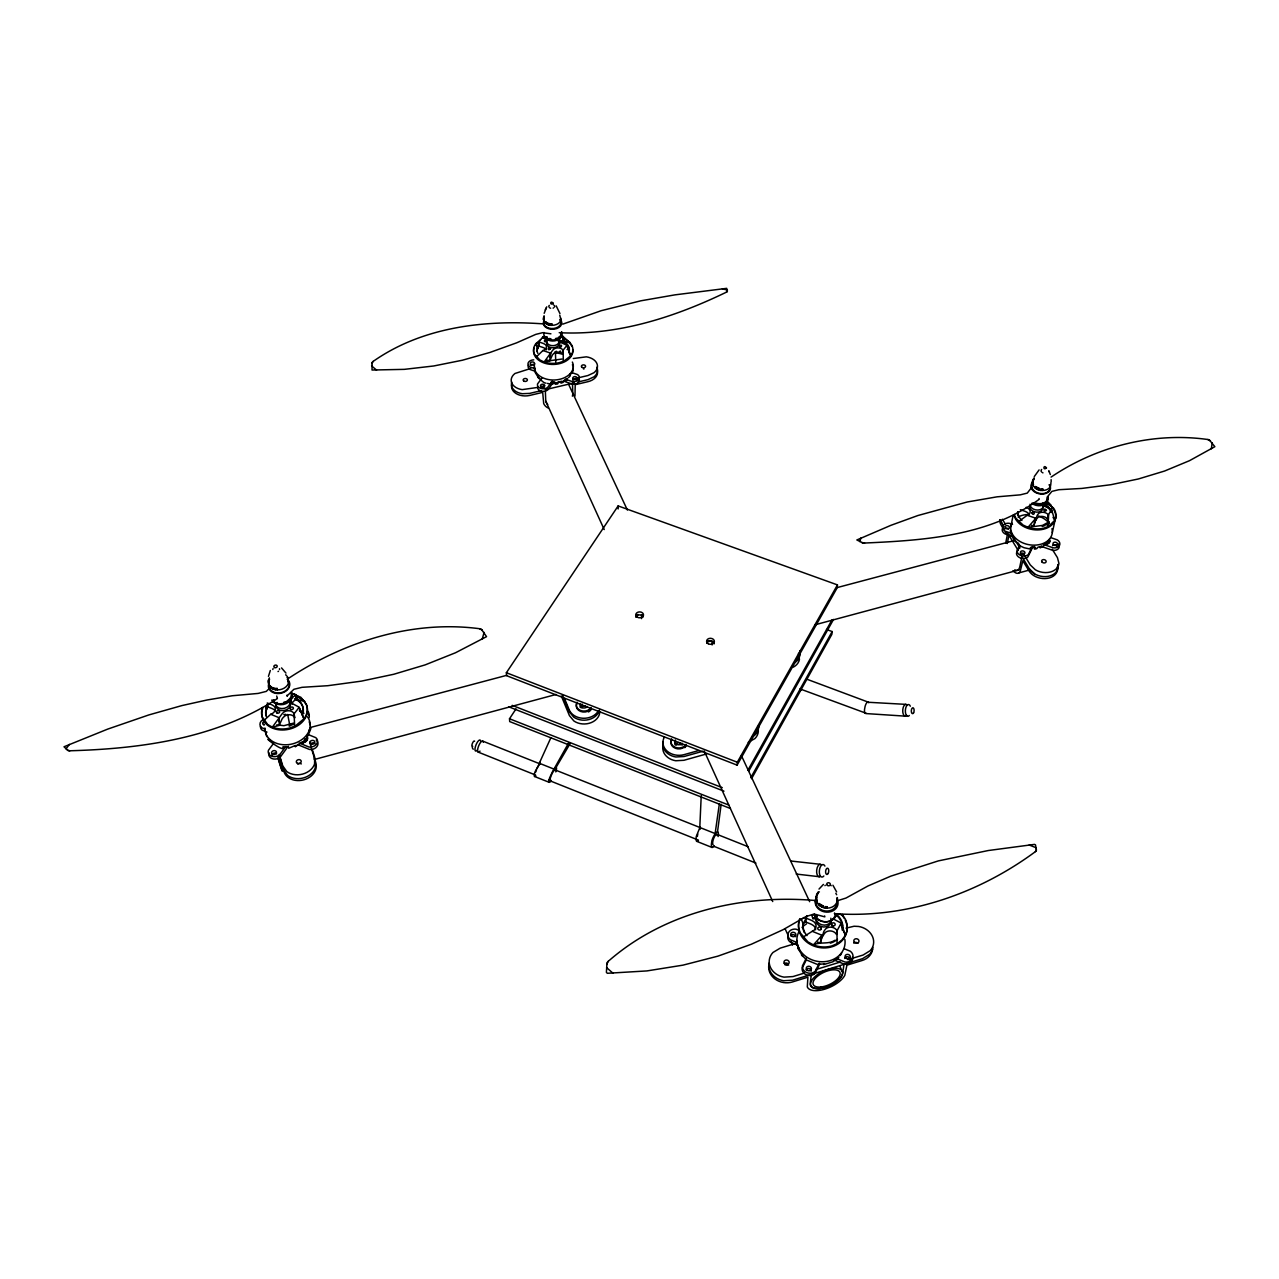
<?xml version="1.0" encoding="UTF-8"?>
<svg xmlns="http://www.w3.org/2000/svg" width="1279" height="1279" viewBox="0 0 1279 1279"><rect width="100%" height="100%" fill="white"/><g stroke="black" fill="none" stroke-linecap="round" stroke-linejoin="round"><path stroke-width="1.5" d="M837.01 943.662L837.074 930.712L841.134 923.214A29.385 25.02 9.7 0 0 839.312 922.111L833.269 918.93M263.97 720.461L270.716 714.29L279.206 717.743L279.158 725.449L282.211 718.702A27.483 21.088 -11.6 0 0 283.059 717.647L284.721 716.08A6.587 5.1 -11.1 0 1 289.39 714.753L290.605 714.865A6.587 5.1 -11.1 0 1 294.841 717.823L294.058 713.826A6.603 5.1 -11 0 0 289.821 710.852L288.606 710.74A6.603 5.1 -11 0 0 283.922 712.067L282.259 713.634A27.546 21.103 -11.6 0 1 281.412 714.705L272.363 727.159L267.711 724.538L262.131 716.768A23.054 17.762 -11 0 1 262.531 707.479M287.567 676.879L288.303 683.53A10.152 7.754 -10.7 0 1 277.447 689.893C271.196 690.532 265.888 683.402 269.405 677.854M641.594 618.62L641.626 614.671A4.604 3.533 0.4 0 1 642.634 615.183M803.148 922.83L803.1 927.275A20.032 16.963 9.3 0 0 806.953 935.636M805.722 921.328L803.148 923.886L801.182 918.722M815.586 929.737A6.971 5.915 8.7 0 0 813.54 925.612L811.366 924.285A28.873 24.269 8.9 0 1 809.895 923.646L805.722 921.999L806.793 915.684M1039.044 498.49L1039.219 499.274C989.179 536.045 924.477 540.362 864.588 543.031A3.757 1.887 -3.5 0 1 862.813 542.904L856.85 539.962L890.967 525.301L917.874 515.533L967.308 501.976L997.076 496.828L1020.29 494.845L1027.277 493.102L1031.705 487.347M799.855 652.546L799.807 655.647A15.3 11.831 5 0 1 793.811 663.241M796.849 940.481L796.785 944.733L798.975 947.931M1051.146 481.448L1051.13 479.625M1018.644 521.576L1027.197 515.277L1035.83 518.235L1033.784 525.861L1037.093 515.645A25.18 18.05 9.8 0 0 1037.589 514.718L1038.724 513.407A6.059 4.349 10.6 0 1 1042.673 512.271L1043.808 512.367A6.059 4.349 10.6 0 1 1048.428 514.909L1048.156 526.484L1048.428 514.909L1051.45 509.394A25.388 18.258 10.5 0 0 1049.835 508.578L1044.447 506.196A6.027 4.301 10.5 0 1 1043.056 504.789M560.746 318.119L560.65 320.581A8.665 5.883 -1.2 0 1 551.841 325.33C546.82 325.825 541.337 320.917 544.167 315.849L543.543 319.286L544.183 317.288M824.635 915.956L824.843 916.867L814.036 914.005L805.818 916.659L783.18 929.657L751.221 944.302L717.855 956.164L683.034 965.133L646.934 970.921L607.317 973.287L606.39 972.344L607.013 962.959A4.365 4.285 30.7 0 1 608.26 961.312C664.952 911.575 743.403 893.877 817.233 900.688M268.59 683.194L268.398 680.508L269.629 679.229M699.789 827.449L701.228 795.602M712.099 644.968L712.291 641.051A4.652 3.597 2.7 0 0 706.775 641.914M837.106 897.554L837.265 900.72A10.776 9.049 9 0 1 827.033 908.122C820.782 908.362 813.94 902.255 816.402 895.764M737.104 765.13L737.296 762.236L837.457 584.903L618.141 505.924L506.372 672.722L506.564 675.68L737.104 765.13L837.121 587.892L837.457 584.903M837.457 897.842L837.265 900.72L837.377 899.409M550.929 333.819L542.616 332.684L535.789 334.379L516.636 342.836L489.953 352.444L462.374 360.23L433.789 365.97L404.292 369.359L372.029 370.031L372.109 362.565A3.533 3.118 4.5 0 1 373.164 361.397C422.55 326.689 485.46 319.558 544.246 323.955M599.739 711.556L599.531 713.938A15.604 12.358 -1.6 0 1 589.155 723.306A15.604 12.358 -1.6 0 1 573.839 720.94L569.427 715.616L561.305 695.952M1050.954 482.455L1050.73 485.029A9.305 6.587 10.1 0 1 1042.449 490.449C1035.926 491.2 1028.924 483.542 1034.231 477.946L1032.585 481.32M837.857 900.608L845.995 898.05L868.009 885.963L890.808 876.147L938.29 860.911L988.251 850.535L1034.471 844.396L1035.51 844.859L1036.374 850.519A4.237 2.606 0.8 0 1 1035.43 851.622C978.083 894.037 906.044 918.722 834.452 913.67M561.977 359.047L549.778 360.71L550.594 353.132L552.24 350.846A23.502 16.099 -1.7 0 0 552.88 350.046L554.191 348.879A5.644 3.885 -1.2 0 1 558.124 347.888L559.179 347.984A5.644 3.885 -1.2 0 1 563.096 350.222L563.224 354.427A5.628 3.885 -1.2 0 0 559.307 352.189L558.252 352.093A5.628 3.885 -1.2 0 0 554.335 353.084L553.024 354.251A23.454 16.099 -1.7 0 1 552.384 355.05L549.874 360.71L544.151 361.989L539.914 360.007L534.414 354.123A19.697 13.541 -1.3 0 1 535.741 343.779L540.649 339.702M826.538 629.492L832.165 631.554L831.846 634.4L751.556 778.703M827.033 908.122L827.209 906.763L825.339 906.603L825.163 907.962L827.209 906.763M287.183 679.261C343.22 641.802 411.934 619.787 479.625 628.724A3.901 3.613 6.9 0 1 481.4 629.332L486.548 636.654L455.516 652.754L425.188 664.872L393.74 674.273L361.317 681.147L327.792 685.704L302.02 687.319L293.866 689.301L287.104 695.92M536.317 356.921L542.951 350.51A5.628 3.869 -1.5 0 0 546.309 347.776L546.453 347.057A5.628 3.869 -1.5 0 0 545.078 344.371L543.415 343.491A23.342 15.924 -1.2 0 1 542.264 343.076L539.003 341.989L535.741 343.779L537.356 348.288L539.067 341.541L542.951 336.729A5.356 3.661 -1.3 0 0 547.86 339.335M539.242 345.762L537.356 348.288M811.35 974.406L810.231 983.359A17.522 8.01 -24.7 0 0 825.227 987.34A17.522 8.01 -24.7 0 0 842.669 973.335L843.996 964.366M534.734 367.089L534.494 370.302M803.036 937.155L812.229 931.304L822.029 935.285L820.303 942.895L823.74 931.751A29.129 24.685 8 0 0 824.427 930.504L825.882 928.714A7.003 5.947 9.8 0 1 830.599 927.147L831.91 927.275A7.003 5.947 9.8 0 1 837.074 930.712L836.546 934.469A6.987 5.931 9.9 0 0 831.398 931.048L830.087 930.92A6.987 5.931 9.9 0 0 825.387 932.471L823.932 934.278A29.065 24.653 8.1 0 1 823.26 935.509L820.75 938.994M721.18 804.219L717.551 831.574A8.298 2.334 -71.3 0 1 718.127 836.546M823.34 907.53L823.516 906.171L818.864 903.422L818.656 904.749L820.223 904.557L820.031 905.9L821.789 905.484L821.598 906.827L823.516 906.171M574.974 396.09L575.214 384.691L588.004 381.67A13.957 9.704 -0.7 0 0 596.861 369.343M719.31 804.171L715.121 833.556L555.102 769.91M1211.341 448.801L1212.204 442.838M268.206 706.424L266.304 708.998L267.039 704.313M816.657 901.983L816.61 894.469L818.352 891.783L819.407 891.959M817.121 894.341L818.144 893.062L815.97 897.282M816.098 897.554L816.881 900.672M268.446 676.383L270.317 670.5M1005.662 543.271L1007.276 535.198L1005.262 531.888M1007.276 543.559L1008.939 535.293M1010.826 526.756L1013.112 515.309M1042.449 490.449L1042.753 488.994L1041.154 488.866L1040.834 490.321L1042.753 488.994M544.167 313.307L546.772 306.816M1039.251 490.001L1039.555 488.546L1035.414 486.5L1035.079 487.938L1036.645 487.347L1036.326 488.786L1038.052 488.018L1037.733 489.473L1039.555 488.546M1048.524 522.264L1047.533 519.034L1048.428 514.909M1050.858 512.144L1051.45 509.394L1054.823 520.217L1048.732 526.261L1044.128 528.067A21.135 15.156 10.3 0 1 1028.012 527.316L1023.104 525.061L1016.038 518.411A21.135 15.156 10.3 0 1 1014.359 514.462M1052.297 532.688L1055.703 517.419M1033.192 485.908L1032.665 481.032M1033.896 479.337L1032.313 482.439L1032.633 484.773L1033.544 484.469M268.974 680.54L268.814 684.585M292.028 704.121L292.283 703.162A6.539 5.036 -10.5 0 1 296.456 699.565L304.77 701.404L291.916 693.234M859.888 541.641L860.895 538.011M482.231 639.1L484.101 632.386M277.159 697.742L277.383 698.59C216.151 738.415 141.441 748.791 69.849 750.773A4.221 2.158 -15.9 0 1 68.139 750.597L63.998 746.776L107.74 729.094L148.844 714.929L181.938 705.576L207.054 699.997L232.346 695.744L258.15 693.426L266.336 691.379L269.741 687.958M842.349 930.313L841.134 923.214L845.419 935.141L842.237 939.713L837.713 943.358L832.165 945.82A24.445 20.704 9.3 0 1 813.412 944.893L807.896 941.872L800.302 932.887A24.445 20.704 9.3 0 1 799.775 918.642M821.15 929.193A1.775 1.503 9.2 0 0 819.311 927.019A1.775 1.503 9.2 0 0 818.112 929.385A1.775 1.503 9.2 0 0 821.15 929.193L821.278 928.81M1051.066 477.099C1096.535 446.355 1153.29 431.854 1207.84 439.512A3.629 3.054 32.6 0 1 1209.47 440.088L1214.858 446.675L1189.534 460.664L1164.561 471.04L1138.326 478.986L1110.827 484.709L1081.762 488.434L1058.836 489.713L1051.898 491.376L1047.165 497.083M562.856 324.115L601.258 310.685L640.843 300.805L674.992 294.857L726.696 288.351L727.255 291.564A3.389 1.359 -5.5 0 1 726.36 292.188C674.449 317.272 617.469 335.658 559.195 332.7M550.785 737.935L539.306 763.243L553.983 769.095L556.077 767.384L570.13 743.531M546.133 307.967L545.206 309.95M819.247 963.231L815.283 971.177A7.306 6.283 9.4 0 1 806.793 972.632A7.306 6.283 9.4 0 1 802.413 965.901L806.394 957.971M819.743 963.918L814.995 973.447A7.29 6.283 9.4 0 1 806.505 974.902A7.29 6.283 9.4 0 1 802.141 968.171L806.122 960.257M606.694 964.414L608.26 961.312M1019.651 545.302L1016.997 550.578A6.331 4.604 10.5 0 0 1021.17 555.582A6.331 4.604 10.5 0 0 1028.364 554.526L1031.865 547.476A8.058 5.851 10.9 0 1 1032.201 546.629M1020.018 546.053L1016.485 553.072A6.315 4.604 10.5 0 0 1020.642 558.076A6.315 4.604 10.5 0 0 1027.836 557.02L1031.338 549.986A8.042 5.851 10.9 0 1 1034.631 546.565M1035.43 851.622L1036.454 849.624M568.643 352.636L568.995 351.949A16.147 11.095 -1.3 0 0 566.757 343.619L562.68 340.342M1034.279 476.555L1039.092 469.921M546.788 341.061C543.351 344.051 543.927 337.544 546.82 340.806M538.171 346.225L537.084 350.494A16.147 11.095 -1.3 0 0 537.819 353.34M308.942 730.485C315.114 719.837 304.802 745.161 301.812 743.371L302.675 741.66L295.321 746.776L295.465 745.433L288.734 748.247L288.159 747.08L282.803 746.968L283.906 748.151C281.62 751.732 260.548 733.938 270.413 740.733M803.148 923.886L806.154 918.21L810.342 919.873A28.937 24.301 8.9 0 0 811.829 920.512L814.004 921.839A6.987 5.915 8.7 0 1 816.066 925.964L815.986 927.083A6.987 5.915 8.7 0 1 812.229 931.304M301.924 714.625L302.42 713.714A18.897 14.565 -11 0 0 300.885 702.683L296.12 698.766M267.503 706.264L265.68 711.923A18.897 14.565 -11 0 0 266.16 715.712M748.743 771.125L833.54 619.404M750.789 777.68L832.165 631.554M553.983 769.095L568.5 743.195M747.847 770.294L831.942 619.963M571.281 373.788L573.072 370.878L573.264 367.665M371.805 363.604L373.164 361.397M700.093 826.985L696.304 836.386A8.282 2.398 -71.2 0 0 696.767 841.358L712.051 847.465L713.49 846.954A8.553 2.414 -71.3 0 0 714.369 845.931M819.008 889.065L823.42 884.413M730.437 808.52L509.697 721.58L509.506 718.766L516.045 708.838M543.927 319.862L543.591 318.871L543.927 321.317M1045.854 544.39L1048.061 541.369M542.951 350.51L550.594 353.132L544.151 361.989A19.697 13.541 -1.3 0 0 559.259 362.676L563.927 361.094L570.77 355.786A19.697 13.541 -1.3 0 0 571.937 345.426L569.731 342.276L564.295 338.663M552.144 381.254L547.604 387.441A5.899 4.109 -1.6 0 1 540.617 388.352A5.899 4.109 -1.6 0 1 537.548 383.956L542.12 377.769M285.665 746.632L279.621 754.866A6.907 5.388 -12 0 1 271.436 756.113A6.907 5.388 -12 0 1 268.446 750.277L273.498 743.435M65.996 748.934L69.386 744.394M1035.83 518.235L1028.012 527.316L1042.465 525.413L1049.228 521.752M540.314 762.076L534.958 771.956A8.106 1.807 -65.4 0 0 534.59 776.497L549.235 782.348L550.466 781.789A8.377 1.807 -65.4 0 0 551.345 780.782M822.029 935.285L813.412 944.893C820.319 941.456 828.424 944.717 835.027 940.225M1034.279 522.328L1036.214 519.754A25.132 18.05 9.8 0 0 1036.709 518.842L1037.845 517.515A6.043 4.333 10.6 0 1 1041.777 516.38L1042.913 516.492A6.043 4.333 10.6 0 1 1047.533 519.034L1048.428 518.091M726.36 292.188L727.463 291.084M551.793 323.843L550.338 325.202L550.306 323.731L551.793 323.843L551.841 325.33M277.175 688.47L275.72 689.749L275.465 688.326L277.175 688.47L277.447 689.893M1045.167 544.902L1047.453 542.936L1042.081 546.996L1040.067 547.796L1041.777 546.149L1038.052 547.14L1036.709 548.691L1034.407 549.059L1035.494 547.54L1030.554 547.444L1029.963 548.963L1024.127 547.748L1019.747 545.733L1018.372 543.207L1014.471 540.985L1010.57 533.279L1010.362 530.114M716.848 832.149C716.352 830.886 711.412 839.376 711.636 842.509A8.298 2.334 -71.3 0 0 712.051 847.465M548.867 323.443L547.556 324.466L547.524 322.979L545.318 321.637L545.334 323.107L546.341 322.388L546.357 323.859L548.867 323.443L548.899 324.914M752.164 737.008L755.138 734.833A15.716 12.502 4 0 0 758.527 725.721M535.853 775.953L534.59 776.497M273.834 687.942L272.587 688.773L269.949 685.56L270.189 686.983L273.834 687.942L274.09 689.381M698.222 840.863L696.767 841.358M836.674 958.914L838.832 957.587L832.869 961.776L823.724 964.574L824.459 963.87L817.345 964.414L806.953 960.161M567.061 380.151L566.325 380.598L567.572 378.44L563.927 380.487L563.032 382.437L560.985 383.14L561.641 381.27L557.948 382.133L557.66 383.924L555.406 384.244L555.454 382.485L550.801 382.389L551.217 384.148L547.364 383.412M800.03 690.58L800.702 690.212A8.058 2.158 -72.6 0 0 801.469 689.365M748.279 742.268L754.85 738.622A15.668 12.486 4.1 0 0 758.239 729.526M799.983 688.901L866.315 713.33M905.82 704.361L867.29 702.219A5.724 1.918 -77.4 0 0 865.1 706.376L864.54 709.365A6.091 2.046 -77.4 0 0 865.259 713.378M293.387 723.179L283.906 725.689L276.792 724.825M547.236 337.001L543.191 338.359L542.951 336.729M804.379 973.079L793.012 976.564L784.027 977.14A17.442 14.996 8.1 0 1 770.39 967.26A17.442 14.996 8.1 0 1 772.98 952.471L780.206 948.139L797.121 942.991M815.746 969.578L840.367 962.016M847.945 959.682L863.117 955.029L870.184 950.681A17.362 14.724 11.1 0 0 858.577 926.46L854.084 926.236L845.995 928.154M809.479 974.982L792.596 980.178L783.627 980.737A17.394 14.98 8.2 0 1 769.031 963.087M811.494 974.358L862.526 958.658L869.592 954.31A17.314 14.708 11.2 0 0 872.949 947.387M706.647 753.923L683.945 760.286L675.76 760.749A15.78 12.678 1.8 0 1 663.05 745.833M698.462 750.613L684.137 754.626A15.828 12.694 1.8 0 1 667.03 751.029A15.828 12.694 1.8 0 1 664.441 737.024M703.034 751.205L684.073 756.513L675.872 756.976A15.812 12.678 1.8 0 1 663.13 742.06M314.25 759.518L556.109 694.449M814.787 624.855L1019.171 569.874M1018.851 572.896L1030.346 569.794M309.95 727.591L506.852 675.296M837.425 587.509L1012.936 540.905M279.046 725.449L272.363 727.159A23.054 17.762 -11 0 0 289.757 728.007L295.369 725.88L303.97 718.798A23.054 17.762 -11 0 0 306.656 705.049L300.997 697.391L292.188 693.506M537.02 387.521L522.168 389.631A14.101 9.816 -2 0 1 511.808 383.14A14.101 9.816 -2 0 1 514.941 373.5L530.769 368.448M540.793 386.642L544.566 385.746M550.21 384.419L565.286 380.87M572.816 379.096L587.892 375.546L593.968 372.733A14.005 9.704 -0.6 0 0 586.326 356.841L573.312 358.52M541.337 390.639L529.682 393.388L522.376 393.724A14.085 9.816 -2 0 1 511.76 382.133M545.222 389.711L574.367 382.837M578.252 381.925L587.972 379.639L594.032 376.825A13.973 9.704 -0.7 0 0 596.829 367.297M560.81 351.245L559.946 351.085M550.114 357.305L550.594 353.132M279.286 721.708L279.206 717.743M865.755 713.554L905.308 716.144M567.061 349.583L568.292 349.679L566.949 345.378A23.63 16.307 -1.3 0 0 565.558 344.659L560.889 342.548A5.612 3.837 -1 0 1 559.515 339.878L559.658 339.159A5.612 3.837 -1 0 1 562.968 336.457L570.002 342.66L562.296 340.662M299.91 711.38L301.3 711.524M790.678 860.991L820.063 864.268M796.209 874.053L819.535 876.739M861.774 542.568L864.588 543.031M803.34 917.603L806.154 918.21M546.788 360.007L549.778 360.71M1031.482 525.333L1033.688 525.861M836.962 913.654L842.621 915.013M722.395 288.846L727.447 290.077M67.307 750.133L69.849 750.773M813.204 917.794L813.652 917.922A1.775 1.487 8.7 0 0 815.634 916.34M817.649 942.175L820.175 942.879M1020.354 509.713L1024.031 510.945A24.988 17.794 10.1 0 0 1025.326 511.424L1027.277 512.415A6.027 4.333 10.1 0 1 1029.083 514.638M572.193 372.749L577.468 374.555A5.883 4.093 -0.9 0 1 578.7 379.383A5.883 4.093 -0.9 0 1 572.368 381.606L565.318 379.176M1012.536 524.438L1009.259 523.303A6.267 4.524 9.9 0 0 1003.024 525.813A6.267 4.524 9.9 0 0 1005.214 531.217L1011.785 533.487M1050.603 537.564L1057.221 539.85A6.315 4.572 11.1 0 1 1059.54 545.318A6.315 4.572 11.1 0 1 1053.304 547.86L1043.36 544.406M535.022 368.688L529.778 366.881A5.851 4.045 -1.7 0 1 528.387 362.501A5.851 4.045 -1.7 0 1 533.743 359.863M535.134 371.262L529.906 369.439A5.851 4.045 -1.7 0 1 528.771 364.675M563.639 381.126L572.432 384.164A5.867 4.093 -0.9 0 0 578.076 382.693A5.867 4.093 -0.9 0 0 578.939 378.552M1012.92 536.572L1004.718 533.727A6.251 4.524 9.9 0 1 1003.12 527.492M867.849 701.995L868.345 702.171A6.091 2.046 -77.4 0 1 868.745 702.731M806.665 679.133L868.345 702.171M506.372 672.722L737.296 762.236M1029.179 845.019L1036.07 847.705M512.208 705.384L722.267 787.656M508.69 706.791L723.962 791.173M509.506 718.766L728.758 805.051M267.247 702.97L270.892 704.409A27.291 20.864 -10.6 0 0 272.171 704.969L273.978 706.12A6.603 5.068 -11.4 0 1 275.209 709.685L274.937 710.644A6.603 5.068 -11.4 0 1 270.716 714.29M482.743 741.117L540.266 763.995M716.528 834.148L748.071 846.698M478.138 752.084L535.549 775.026M548.499 780.206L698.494 840.143M713.314 846.074L755.905 863.085M799.199 930.457L796.018 929.178A7.226 6.155 8.1 0 0 788.519 932.567A7.226 6.155 8.1 0 0 790.55 939.841L796.929 942.447M843.9 948.618L850.311 951.224A7.29 6.219 11 0 1 852.501 958.595A7.29 6.219 11 0 1 845.003 962.048L836.962 958.754M307.615 734.338L315.753 737.647A6.859 5.356 -10.8 0 1 316.568 744.042A6.859 5.356 -10.8 0 1 308.974 747.016L299.19 743.019M798.256 945.373L790.294 942.127A7.21 6.155 8.2 0 1 788.28 934.853M833.412 959.73L844.668 964.318A7.274 6.219 11 0 0 852.469 956.932M264.881 729.014L261.651 727.687A6.843 5.276 -11.7 0 1 262.978 719.597M267.007 732.116L262.163 730.133A6.827 5.276 -11.7 0 1 260.5 726.04M1026.19 507.299L1028.124 508.291A6.043 4.333 10.1 0 1 1030.155 511.344L1030.155 512.16A6.043 4.333 10.1 0 1 1027.197 515.277M1042.641 503.063L1047.981 506.42A17.33 12.422 10.3 0 1 1051.866 512.575M561.033 335.418L562.968 336.457L564.023 341.461M545.909 383.076C542.999 383.908 534.478 372.157 538.923 378.504L534.926 372.013M1207.84 439.512L1210.446 440.871M479.625 628.724L482.391 630.211M814.307 918.993L814.115 918.882A1.759 1.487 8.8 0 0 812.773 918.818M290.525 709.285L290.861 709.477A1.679 1.295 -10.8 0 0 293.387 708.214A1.679 1.295 -10.8 0 0 290.941 707.223A1.679 1.295 -10.8 0 0 290.861 709.477M1046.75 501.896L1053.848 508.466A21.135 15.156 10.3 0 1 1054.823 520.217L1053.033 517.324M1034.519 573.775L1029.419 568.915L1021.937 556.621L1019.859 566.517A15.044 5.74 75.1 0 1 1014.823 569.779M371.597 365.89L376.554 370.079M281.54 667.91L285.936 673.074M606.582 967.595L612.897 973.143M836.354 914.357L838.752 916.499A20.032 16.963 9.3 0 1 842.685 929.257L845.419 935.141A24.445 20.704 9.3 0 0 845.387 919.233L842.221 914.405M285.649 674.784L286.736 675.744M296.025 699.133L295.689 695.536A6.555 5.052 -10.5 0 0 291.516 699.133L291.26 700.093A6.555 5.052 -10.5 0 0 292.507 703.626L297.639 706.408A27.706 21.439 -11.4 0 1 299.142 707.367L303.97 718.798L299.142 707.367L294.058 713.826L294.666 726.152M1046.51 500.489L1051.21 505.333L1044.447 503.398A6.011 4.301 10.5 0 0 1042.753 504.326M806.122 959.394L801.421 954.885L802.62 955.941L797.744 948.011L799.663 950.281M832.917 885.228L836.626 891.895M473.214 749.254L472.239 747.655M556.189 305.873L559.962 313.563M287.056 677.103L287.887 678.238M559.754 315.178L560.841 319.558M1052.201 549.219L1057.445 557.628L1058.948 563.447A15.22 11.095 11.1 0 1 1050.475 571.985A15.22 11.095 11.1 0 1 1035.382 569.81L1030.282 564.934L1023.04 553.088M1002.368 519.21L1005.47 524.294M1011.673 534.446L1019.939 548.004M1000.37 519.69L1003.647 526.596M1007.772 533.375L1018.084 550.29M1003.232 528.579L1001.217 525.253A14.884 10.728 10 0 1 999.874 519.642M835.811 893.302L836.674 894.74M295.689 695.536L298.023 699.821M309.214 721.788L310.285 725.129M1049.068 471.311L1050.315 474.525M1048.796 470.784L1049.419 472.031M266.783 736.656L265.776 733.299M568.579 384.292L627.397 510.065M741.42 755.665L809.671 901.711M840.015 966.62L842.541 972.024A17.267 7.898 -24.8 0 1 819.983 988.491A17.267 7.898 -24.8 0 1 817.249 974.774A17.267 7.898 -24.8 0 1 842.541 972.024M568.995 351.949L570.77 355.786L566.949 345.378L563.096 350.222L563.336 361.286M545.829 401.318L604.216 529.554M704.265 751.093L772.724 901.551M785.098 928.746L788.408 935.988M790.87 941.424L792.516 945.053M564.599 698.67L569.235 709.893A15.652 12.358 -1.6 0 0 582.952 718.254A15.652 12.358 -1.6 0 0 598.108 711.284M562.648 695.696L569.299 711.795L573.711 717.135A15.636 12.358 -1.6 0 0 589.059 719.517A15.636 12.358 -1.6 0 0 599.467 710.133M279.653 762.62L280.98 765.961L280.725 763.835M798.496 653.377L799.423 659.484A15.268 11.815 5 0 1 793.444 667.078M309.934 742.156L311.133 745.945M312.316 749.718L314.714 757.296L314.554 764.091A16.563 13.014 -11.5 0 1 302.627 774.083A16.563 13.014 -11.5 0 1 286.8 771.557L282.755 765.881L279.27 754.466M311.245 747.927L315.433 761.149L315.258 767.944A16.531 12.998 -11.5 0 1 303.379 777.936A16.531 12.998 -11.5 0 1 287.599 775.41L283.538 769.734L279.493 756.417M314.186 757.999L315.785 763.067A16.515 12.998 -11.6 0 1 303.731 779.854A16.515 12.998 -11.6 0 1 283.938 771.653L280.309 759.742L282.355 769.91A19.537 0.863 75 0 1 278.502 759.822M278.854 760.03L281.62 768.295L280.245 761.581M278.326 758.607L281.636 768.087L279.557 757.248M277.959 756.944L279.11 761.309M572.448 364.643L572.8 365.97M276.712 696.032L276.935 696.879M286.96 695.168L287.183 696.032M278.998 755.937L279.957 759.79M834.547 912.966L834.755 913.877M288.319 680.78L288.654 682.171M279.573 758.735L280.756 763.163M265.648 706.024L266.304 708.998M267.535 704.313L268.094 706.999L271.724 708.422A27.227 20.848 -10.6 0 0 272.987 708.982L274.793 710.149A6.587 5.068 -11.5 0 1 275.433 710.916M287.679 714.465L289.917 725.832M1051.45 509.394L1051.754 512.224M1058.037 567.428L1057.781 564.503A15.188 11.095 11.1 0 1 1047.773 576.397A15.188 11.095 11.1 0 1 1029.451 568.963M1017.908 511.776L1018.084 514.27A17.33 12.422 10.3 0 0 1021.921 520.473M539.003 341.989L539.178 346.193L542.44 347.28A23.31 15.908 -1.2 0 0 543.591 347.696L545.254 348.575A5.612 3.869 -1.5 0 1 546.309 349.822M545.366 391.39L545.701 399.847A14.197 9.832 -24.8 0 0 547.716 404.516M555.422 352.141L555.773 362.053M562.968 336.457L563.096 340.662A5.596 3.837 -1 0 0 559.786 343.364M572.496 383.284L572.768 393.42A14.197 9.832 -24.8 0 1 572.368 396.186M618.141 505.924L618.157 508.962M1048.093 496.971A9.848 7.019 10.2 0 1 1043.856 503.846A9.848 7.019 10.2 0 1 1032.968 502.823M1049.547 484.645A9.912 7.035 10.2 0 1 1046.462 493.214A9.912 7.035 10.2 0 1 1033.848 491.44A9.912 7.035 10.2 0 1 1032.601 482.263M1049.148 484.757A9.289 6.587 10.2 0 1 1040.978 493.582A9.289 6.587 10.2 0 1 1032.457 483.462M1042.961 472.862A3.118 2.206 10.1 0 1 1042.497 472.638M1041.714 472.031A3.118 2.206 10.1 0 1 1041.442 471.663M1041.25 471.296A3.118 2.206 10.1 0 1 1041.154 470.896M1041.234 470.144A3.118 2.206 10.1 0 1 1041.666 469.473M1046.957 498.043A9.225 6.571 10.2 0 1 1042.833 505.189A9.225 6.571 10.2 0 1 1031.737 503.255M1047.725 498.266A9.241 6.571 10.2 0 1 1043.952 502.839M1042.577 503.318A9.241 6.571 10.2 0 1 1036.326 503.223M1051.962 528.675A20.96 15.124 10.4 0 1 1029.963 544.87A20.96 15.124 10.4 0 1 1011.961 522.967M1018.052 517.036A20.96 15.124 10.4 0 1 1027.724 514.494M1038.404 516.013A20.96 15.124 10.4 0 1 1049.388 523.527M1053.624 509.49A21.135 15.156 10.3 0 1 1041.314 529.634A21.135 15.156 10.3 0 1 1014.151 515.485M1047.997 503.83A21.135 15.156 10.3 0 1 1052.761 508.243M1042.865 506.916A6.731 4.812 10.3 0 1 1036.677 512.144A6.731 4.812 10.3 0 1 1029.627 506.308M1049.004 522.775A17.314 12.422 10.3 0 1 1046.014 524.966M1044.831 525.541A17.314 12.422 10.3 0 1 1042.257 526.436M1017.876 515.309A17.314 12.422 10.3 0 1 1017.652 512.016M1044.415 504.997A17.314 12.422 10.3 0 1 1050.219 510.385M1042.753 503.59A6.747 4.812 10.3 0 1 1037.972 510.065A6.747 4.812 10.3 0 1 1030.059 504.23M291.5 692.706A10.76 8.234 -10.9 0 1 284.897 702.906A10.76 8.234 -10.9 0 1 271.692 700.093M288.526 680.508A10.824 8.266 -10.7 0 1 280.165 693.394A10.824 8.266 -10.7 0 1 268.798 683.578M288.478 681.339A10.136 7.738 -10.7 0 1 280.693 692.754A10.136 7.738 -10.7 0 1 269.245 685M279.462 668.677A3.405 2.59 -10.6 0 1 279.525 669.588M278.486 671.251A3.405 2.59 -10.6 0 1 278.023 671.571M272.795 669.493A3.405 2.59 -10.6 0 1 273.13 668.597M291.084 693.09A10.072 7.722 -10.9 0 1 285.872 703.722A10.072 7.722 -10.9 0 1 272.731 700.668M291.244 692.291A10.072 7.722 -10.8 0 1 291.1 696.32M290.461 697.631A10.072 7.722 -10.8 0 1 287.024 700.924M285.473 701.691A10.072 7.722 -10.8 0 1 283.826 702.251M274.218 700.748A10.072 7.722 -10.8 0 1 273.13 699.757M307.44 716.768A22.846 17.698 -11.2 0 1 292.811 743.818A22.846 17.698 -11.2 0 1 264.897 728.007M299.382 710.74A22.846 17.698 -11.2 0 1 303.97 713.298M302.483 699.453A23.038 17.762 -11 0 1 288.91 729.27A23.038 17.762 -11 0 1 262.755 708.47M296.568 695.824A23.038 17.762 -11 0 1 299.75 697.423M290.957 693.362A23.054 17.762 -11 0 1 296.376 694.833M289.662 701.675A7.354 5.644 -11 0 1 287.775 708.998A7.354 5.644 -11 0 1 278.39 709.509A7.354 5.644 -11 0 1 277.047 702.379M285.729 714.306A7.338 5.644 -11 0 1 283.842 714.609M294.426 698.718A18.881 14.549 -11 0 1 302.611 714.705M293.578 724.17A18.881 14.549 -11 0 1 288.99 725.896M266.368 716.704A18.881 14.549 -11 0 1 267.919 706.632M275.577 702.539A1.663 1.279 -11.1 0 1 273.242 702.043A1.663 1.279 -11.1 0 1 274.409 700.237M289.278 699.661A7.354 5.66 -10.9 0 1 284.53 708.278A7.354 5.66 -10.9 0 1 275.545 703.258M560.873 321.764A8.649 5.883 -1.2 0 1 551.217 328.527A8.649 5.883 -1.2 0 1 544.31 320.517M559.946 319.846A8.649 5.883 -1.2 0 1 560.538 320.773M554.494 305.761A2.91 1.966 -1.2 0 1 554.415 307.104M553.503 307.935A2.91 1.966 -1.2 0 1 553.088 308.111M550.625 308.223A2.91 1.966 -1.2 0 1 550.178 308.079M549.426 307.615A2.91 1.966 -1.2 0 1 549.155 307.344M548.835 306.352A2.91 1.966 -1.2 0 1 549.283 305.377M553.279 304.722A2.91 1.966 -1.2 0 1 553.679 304.93M561.673 331.693A9.177 6.267 -1.2 0 1 553.375 339.974A9.177 6.267 -1.2 0 1 543.975 332.476M560.314 319.51A9.225 6.267 -1.2 0 1 558.827 327.536A9.225 6.267 -1.2 0 1 546.964 328.063A9.225 6.267 -1.2 0 1 544.374 320.214M561.049 333.259A8.601 5.867 -1.2 0 1 554.766 340.853A8.601 5.867 -1.2 0 1 544.358 336.025M561.321 332.124A8.601 5.867 -1.2 0 1 560.762 335.146M560.074 336.057A8.601 5.867 -1.2 0 1 558.076 337.608M556.813 338.168A8.601 5.867 -1.2 0 1 555.422 338.583M550.961 338.775A8.601 5.867 -1.2 0 1 549.538 338.487M546.996 337.432A8.601 5.867 -1.2 0 1 545.989 336.681M572.368 362.069A19.553 13.541 -1.3 0 1 554.734 379.991A19.553 13.541 -1.3 0 1 534.718 363.764M554.558 352.956A19.553 13.541 -1.3 0 1 562.696 354.331M572.912 349.934A19.697 13.541 -1.3 0 1 551.617 364.419A19.697 13.541 -1.3 0 1 534.03 348.176M535.789 344.834A19.697 13.541 -1.3 0 1 537.628 342.82M567.652 341.493A19.697 13.541 -1.3 0 1 571.969 346.481M558.268 341.077A6.283 4.301 -1.3 0 1 554.111 347.696A6.283 4.301 -1.3 0 1 546.852 342.612M556.541 351.261A6.267 4.301 -1.3 0 1 555.054 351.757M537.132 351.533A16.131 11.095 -1.3 0 1 538.939 345.906M560.602 340.901A16.131 11.095 -1.3 0 1 569.363 350.094M558.204 338.967A6.283 4.301 -1.2 0 1 556.765 344.722A6.283 4.301 -1.2 0 1 548.307 344.339A6.283 4.301 -1.2 0 1 548.275 338.519M569.89 374.507A2.35 1.631 -1 0 0 570.098 374.107A4.221 2.942 -1 0 1 569.938 376.282M836.706 900.48A10.76 9.049 9.1 0 1 824.795 910.872A10.76 9.049 9.1 0 1 816.769 897.266M824.955 885.66A3.629 3.022 8.9 0 1 825.291 885.228M830.806 885.308A3.629 3.022 8.9 0 1 831.19 885.739M836.626 913.893A11.415 9.624 9.2 0 1 826.794 921.743A11.415 9.624 9.2 0 1 814.819 915.252M837.185 899.249A11.479 9.64 9.1 0 1 826.554 912.151A11.479 9.64 9.1 0 1 816.066 898.21M835.331 914.517A10.68 9.001 9.2 0 1 825.195 921.887A10.68 9.001 9.2 0 1 814.371 914.245M817.121 916.627A10.696 9.017 9.2 0 1 816.002 915.316M844.875 939.425A24.205 20.608 9.5 0 1 817.697 961.408A24.205 20.608 9.5 0 1 798.815 931.927M802.013 927.451A24.205 20.608 9.5 0 1 806.489 923.886M845.259 920.177A24.429 20.688 9.3 0 1 823.724 947.931A24.429 20.688 9.3 0 1 799.663 919.585M842.094 915.348A24.429 20.688 9.3 0 1 844.364 918.498M832.229 926.667A1.775 1.503 9.8 0 1 833.125 926.62M830.822 918.21A7.786 6.587 9.3 0 1 823.596 927.003A7.786 6.587 9.3 0 1 816.482 917.491M837.473 939.266A20.016 16.963 9.3 0 1 830.359 943.167M804.283 932.583A20.016 16.963 9.3 0 1 803.052 923.774M836.274 915.156A20.016 16.963 9.3 0 1 842.557 925.756M813.492 917.89A1.775 1.487 8.7 0 1 812.405 915.572A1.775 1.487 8.7 0 1 815.299 915.604M831.59 919.729A7.802 6.587 9.2 0 1 821.837 924.797A7.802 6.587 9.2 0 1 816.721 915.604M806.122 969.866A2.622 2.254 9.4 0 1 811.158 971.193M841.598 952.775A5.244 4.476 10.4 0 1 839.679 955.701M790.678 935.78A2.59 2.206 8.1 0 1 795.618 936.692M844.748 958.467A2.622 2.238 11.1 0 1 849.911 958.738M849.911 959.33A2.622 2.238 11.1 0 1 849.736 959.889M540.601 388.001A2.126 1.487 -1.6 0 1 544.071 387.121M569.331 376.921A4.221 2.942 -1 0 1 568.515 377.449M530.657 365.282A2.11 1.455 -1.8 0 1 534.302 365.186M572.912 380.343A2.11 1.471 -0.9 0 1 577.101 380.55M554.079 381.766A7.482 5.228 -1.2 0 0 552.24 383.812L547.7 389.999A5.899 4.109 -1.6 0 1 540.729 390.926A5.899 4.109 -1.6 0 1 537.66 386.514M552.288 381.606A4.237 2.942 -1.5 0 1 551.649 382.245M272.075 755.17A2.478 1.934 -12.1 0 1 276.68 753.859M307.2 712.659A6.795 5.26 -10.6 0 1 309.07 717.727M307.679 711.012A6.795 5.26 -10.6 0 1 308.623 715.281M304.754 742.044A2.462 1.918 -11 0 1 304.226 742.38M316.201 740.077A6.859 5.356 -10.8 0 1 317.016 746.472A6.859 5.356 -10.8 0 1 309.438 749.446L299.654 745.449A8.761 6.843 -11.4 0 0 297.368 744.538M307.424 737.471A4.94 3.853 -11 0 1 302.691 742.715M306.832 736.08A4.94 3.853 -11 0 1 306.848 739.965A4.94 3.853 -11 0 1 302.595 742.22M305.137 738.686A2.462 1.918 -11 0 1 305.041 739.198M304.386 740.109A2.462 1.918 -11 0 1 303.858 740.445M264.337 724.953A2.462 1.903 -11.7 0 1 264.002 721.452M263.586 724.617A2.462 1.903 -11.8 0 1 264.002 724.218M310.381 744.89A2.462 1.934 -10.8 0 1 314.97 743.675M288.542 746.328A8.761 6.843 -11.4 0 0 286.16 749.046L280.117 757.296A6.891 5.388 -12 0 1 271.947 758.543A6.891 5.388 -12 0 1 268.958 752.707M1020.018 554.335A2.27 1.663 10.5 0 1 1024.175 554.462M1049.627 540.601A4.54 3.277 10.9 0 1 1047.293 544.039M1049.34 539.258A4.54 3.277 10.9 0 1 1049.116 542.552A4.54 3.277 10.9 0 1 1045.119 543.703M1047.357 541.641A2.27 1.647 10.9 0 1 1046.702 542.296M1004.654 529.01A2.254 1.631 9.9 0 1 1008.476 528.882M1052.585 545.605A2.27 1.647 11.2 0 1 1056.95 546.677M1041.682 546.453A8.042 5.851 10.9 0 1 1042.817 546.916L1052.745 550.354A6.315 4.572 11.1 0 0 1058.388 548.659A6.315 4.572 11.1 0 0 1058.452 543.959M1013.592 515.789A2.238 1.615 9.9 0 1 1013.56 515.373M297.815 764.139A2.478 1.95 -11.5 0 1 301.3 763.947M853.78 943.151A2.606 2.206 11.2 0 1 857.889 943.358M784.635 964.046A2.606 2.254 8.2 0 1 788.599 965.165M583.448 368.96A2.094 1.455 -0.7 0 1 584.007 368.991M548.099 408.001A17.027 11.799 -24.8 0 1 543.687 403.524L542.696 392.365L529.778 395.419A14.069 9.816 -2 0 1 516.029 393.5A14.069 9.816 -2 0 1 511.872 384.18M784.187 963.375A4.349 3.741 8.2 0 1 787.48 963.311M768.855 964.894A17.378 14.964 8.2 0 0 775.202 979.138A17.378 14.964 8.2 0 0 792.388 981.968L807.896 977.188L807.305 986.94A21.008 9.608 -24.7 0 0 824.971 989.115A21.008 9.608 -24.7 0 0 844.795 975.365L846.922 965.181L862.238 960.465A17.298 14.693 11.2 0 0 872.646 949.21M785.05 964.91A4.349 3.741 8.2 0 1 787.288 965.117M1001.617 523.255A14.9 10.728 10 0 1 1000.434 520.473M1013 570.642A18.034 6.891 75.1 0 0 1020.242 571.313L1022.816 560.73L1029.035 570.946A15.172 11.079 11.1 0 0 1047.325 578.38A15.172 11.079 11.1 0 0 1057.365 566.533M706.695 643.177A3.901 3.006 2.7 0 1 710.692 641.275A3.901 3.006 2.7 0 1 714.194 643.817M635.823 617.293A3.869 2.958 0.4 0 1 639.308 614.895A3.869 2.958 0.4 0 1 643.257 616.862M909.337 715.505A5.899 2.782 -86.5 0 1 905.724 713.842A5.899 2.782 -86.5 0 1 906.571 705.944A5.899 2.782 -86.5 0 1 910.328 706.216M906.731 715.329A5.899 2.798 -86.5 0 1 903.246 714.082A5.899 2.798 -86.5 0 1 903.582 706.504A5.899 2.798 -86.5 0 1 907.179 705.129M823.852 875.987A6.283 3.118 -84.1 0 1 819.743 874.74A6.283 3.118 -84.1 0 1 820.67 866.299A6.283 3.118 -84.1 0 1 824.923 866.091M820.351 876.403A6.267 3.118 -84.1 0 1 816.689 870.104A6.267 3.118 -84.1 0 1 821.614 864.892M480.009 751.125A5.947 1.918 -68 0 1 477.595 750.197A5.947 1.918 -68 0 1 480.376 742.683A5.947 1.918 -68 0 1 483.27 742.316M472.718 746.344A2.974 0.959 -67.9 0 1 472.303 743.643A2.974 0.959 -67.9 0 1 474.621 741.212M477.387 750.086A5.947 1.918 -67.9 0 1 474.973 749.158A5.947 1.918 -67.9 0 1 477.754 741.628A5.947 1.918 -67.9 0 1 480.664 741.276M697.359 836.466A5.26 1.519 -71.2 0 1 697.822 834.02M699.917 829.352A5.404 1.567 -71.2 0 1 700.492 828.696M713.09 844.556A5.276 1.487 -71.3 0 1 713.298 839.536A5.276 1.487 -71.3 0 1 716.208 834.611A5.276 1.487 -71.3 0 1 717.119 835.523M555.789 771.908A8.122 1.743 -65.4 0 0 556.221 767.368L553.152 770.31L549.634 777.824A8.122 1.759 -65.4 0 0 549.235 782.348M555.118 770.422A5.164 1.119 -65.4 0 0 554.622 770.118A5.292 1.135 -65.4 0 0 551.217 775.538A5.164 1.119 -65.4 0 0 550.466 777.824M537.068 768.423A5.292 1.183 -65.4 0 1 538.939 765.242M535.789 771.956A5.164 1.151 -65.4 0 1 536.525 769.686M550.514 779.614A5.164 1.119 -65.4 0 1 550.322 778.687M581.817 707.895A2.35 1.855 -1.6 0 1 586.39 707.159M676.447 745.097A2.366 1.903 1.8 0 1 678.478 742.571A2.366 1.903 1.8 0 1 681.02 744.826M685.88 746.296A7.914 6.347 1.8 0 1 684.761 747.687M682.538 744.362A3.949 3.166 1.8 0 1 682.155 745.129M675.296 745.081A3.949 3.166 1.8 0 1 675.904 741.26M685.912 745.353A7.914 6.347 1.8 0 1 675.376 748.295A7.914 6.347 1.8 0 1 671.587 739.806M685.944 744.41A7.914 6.347 1.8 0 1 675.408 747.352A7.914 6.347 1.8 0 1 671.619 738.846M682.219 743.243A3.965 3.166 1.8 0 1 676.815 744.362A3.965 3.166 1.8 0 1 675.328 740.013M758.575 727.096A15.732 12.502 4 0 1 755.281 732.931M800.03 650.627A15.316 11.831 5 0 1 796.865 659.245M591.122 709.525A7.818 6.187 -1.6 0 1 588.436 711.955M580.33 707.591A3.917 3.086 -1.6 0 1 582.265 704.121M591.106 708.566A7.818 6.187 -1.6 0 1 580.586 711.428A7.818 6.187 -1.6 0 1 577.133 703.146M591.09 707.607A7.834 6.187 -1.6 0 1 580.57 710.469A7.834 6.187 -1.6 0 1 577.101 702.187M587.429 706.472A3.917 3.086 -1.6 0 1 582.505 707.751A3.917 3.086 -1.6 0 1 580.33 704.074M713.314 641.562A4.652 3.597 2.7 0 1 714.146 642.266M636.143 615.519A4.604 3.533 0.4 0 1 638.109 614.512M559.211 345.874C561.433 349.679 563.112 342.868 559.211 345.874M550.498 348.671C547.572 352.269 547.156 345.362 550.498 348.671M553.072 303.139C549.778 306.56 550.066 299.622 553.072 303.139M1046.462 467.938C1042.625 471.311 1043.52 463.606 1046.462 467.938M1046.43 510.401C1042.673 513.758 1043.552 506.1 1046.43 510.401M1031.833 512.751C1033.4 517.387 1036.566 510.257 1031.833 512.751M274.777 667.606A1.711 1.295 -10.5 0 0 277.223 666.183A1.711 1.295 -10.5 0 0 274.601 665.368A1.711 1.295 -10.5 0 0 274.777 667.606M277.143 713.09A1.679 1.295 -11.2 0 0 279.669 711.811A1.679 1.295 -11.2 0 0 277.223 710.82A1.679 1.295 -11.2 0 0 277.143 713.09M827.417 885.404A1.807 1.519 8.9 0 0 830.327 884.54A1.807 1.519 8.9 0 0 827.849 882.814A1.807 1.519 8.9 0 0 827.417 885.404M832.005 925.181A1.775 1.503 9.8 0 0 835.043 924.989A1.775 1.503 9.8 0 0 833.189 922.814A1.775 1.503 9.8 0 0 832.005 925.181M791.637 936.148A2.606 2.222 8 0 0 795.842 934.965A2.606 2.222 8 0 0 792.388 932.375A2.606 2.222 8 0 0 791.637 936.148M806.777 969.866A2.638 2.27 9.4 0 0 811.27 969.482A2.638 2.27 9.4 0 0 808.472 966.269A2.638 2.27 9.4 0 0 806.777 969.866M845.595 957.891A2.622 2.238 11.1 0 0 850.071 957.619A2.622 2.238 11.1 0 0 847.337 954.374A2.622 2.238 11.1 0 0 845.595 957.891M531.361 364.691A2.11 1.455 -1.8 0 0 534.494 363.332A2.11 1.455 -1.8 0 0 531.297 362.165A2.11 1.455 -1.8 0 0 531.361 364.691M541.177 386.834A2.126 1.487 -1.6 0 0 544.662 385.954A2.126 1.487 -1.6 0 0 541.88 384.308A2.126 1.487 -1.6 0 0 541.177 386.834M573.504 379.192A2.11 1.471 -0.9 0 0 576.989 378.376A2.11 1.471 -0.9 0 0 574.271 376.681A2.11 1.471 -0.9 0 0 573.504 379.192M272.779 754.354A2.494 1.934 -12 0 0 276.504 752.388A2.494 1.934 -12 0 0 272.811 750.965A2.494 1.934 -12 0 0 272.779 754.354M311.101 744.074A2.478 1.934 -10.8 0 0 314.826 742.204A2.478 1.934 -10.8 0 0 311.197 740.701A2.478 1.934 -10.8 0 0 311.101 744.074M1005.502 528.147A2.254 1.631 9.9 0 0 1009.323 528.019A2.254 1.631 9.9 0 0 1006.893 525.605A2.254 1.631 9.9 0 0 1005.502 528.147M1020.994 553.519A2.286 1.663 10.5 0 0 1024.831 553.263A2.286 1.663 10.5 0 0 1022.225 550.881A2.286 1.663 10.5 0 0 1020.994 553.519M1053.56 544.774A2.27 1.647 11.1 0 0 1057.397 544.582A2.27 1.647 11.1 0 0 1054.839 542.168A2.27 1.647 11.1 0 0 1053.56 544.774M1042.177 562.216A2.286 1.663 11.1 0 0 1046.03 562.025A2.286 1.663 11.1 0 0 1043.456 559.594A2.286 1.663 11.1 0 0 1042.177 562.216M297.479 763.355A2.478 1.95 -11.5 0 0 301.22 761.437A2.478 1.95 -11.5 0 0 297.575 759.95A2.478 1.95 -11.5 0 0 297.479 763.355M854.356 942.207A2.606 2.206 11.1 0 0 858.801 941.92A2.606 2.206 11.1 0 0 856.051 938.738A2.606 2.206 11.1 0 0 854.356 942.207M784.954 963.998A2.622 2.254 8.1 0 0 789.159 962.703A2.622 2.254 8.1 0 0 785.61 960.145A2.622 2.254 8.1 0 0 784.954 963.998M582.089 367.425A2.094 1.455 -0.6 0 0 585.542 366.609A2.094 1.455 -0.6 0 0 582.824 364.947A2.094 1.455 -0.6 0 0 582.089 367.425M523.846 381.078A2.11 1.471 -2 0 0 527.348 380.247A2.11 1.471 -2 0 0 524.646 378.568A2.11 1.471 -2 0 0 523.846 381.078M708.246 643.737A3.901 3.022 2.6 0 0 714.369 641.642A3.901 3.022 2.6 0 0 708.838 638.541A3.901 3.022 2.6 0 0 708.246 643.737M637.134 617.102A3.869 2.958 0.4 0 0 643.449 615.391A3.869 2.958 0.4 0 0 638.333 612.065A3.869 2.958 0.4 0 0 637.134 617.102M913.606 712.787A2.958 1.391 -86.5 0 0 913.19 707.863A2.958 1.391 -86.5 0 0 911.335 711.492A2.958 1.391 -86.5 0 0 913.606 712.787M828.2 873.397A3.15 1.551 -84.1 0 0 827.721 868.265A3.15 1.551 -84.1 0 0 825.626 872.342A3.15 1.551 -84.1 0 0 828.2 873.397M821.006 986.988A14.661 6.699 -24.8 0 0 840.127 972.999A14.661 6.699 -24.8 0 0 818.672 975.349A14.661 6.699 -24.8 0 0 821.006 986.988"/></g></svg>
